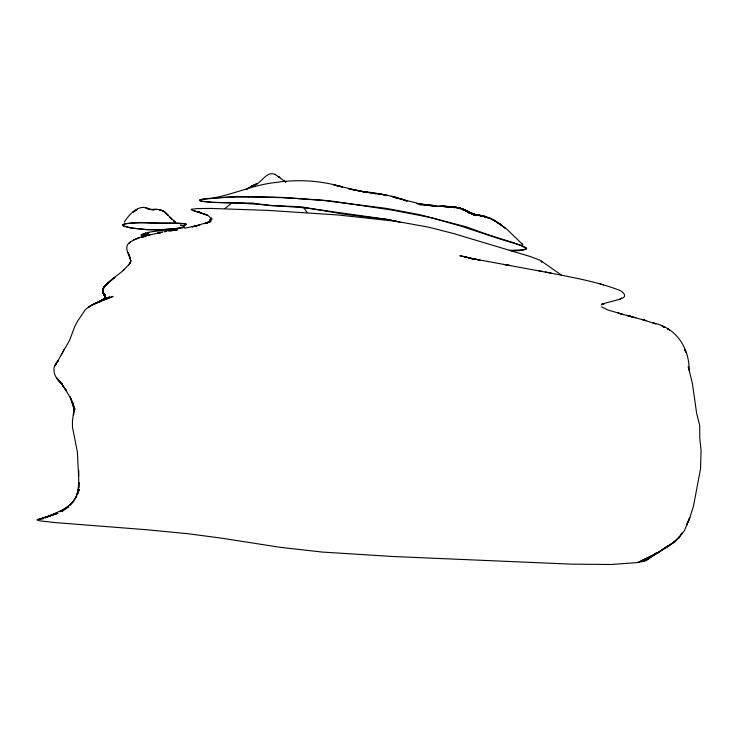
<?xml version="1.0" encoding="UTF-8"?>
<svg xmlns="http://www.w3.org/2000/svg" width="738" height="738" viewBox="0 0 738 738"><rect width="100%" height="100%" fill="white"/><g stroke="black" fill="none" stroke-linecap="round" stroke-linejoin="round"><path stroke-width="1.11" d="M78.56 476.167L78.588 470.327L78.791 487.929L78.846 482.403L77.674 493.962L78.468 488.824L76.549 495.53L79.418 489.368L74.187 499.958L76.614 496.6L70.073 505.133L73.865 501.074L62.333 511.286L68.505 506.231L59.843 511.748L68.874 506.849L45.387 517.91M142.12 237.599L141.207 234.887C151.779 229.795 164.565 231.345 176.013 230.007M143.052 236.861L143.44 233.586L142.674 237.599M541.618 262.285L541.867 261.713L539.653 260.09L530.613 256.63L452.966 233.374L428.077 227.055L395.789 221.262L338.022 214.979L267.866 210.385L210.754 208.43L197.203 208.568L191.179 209.297L191.354 209.896L207.267 215.016L193.476 210.634M144.011 236.806L145.681 232.959L143.799 236.926M101.77 300.652L104.519 298.29L99.196 302.34L106.069 297.691L99.113 301.657L107.121 297.405L93.375 304.628L109.759 296.879L93.717 304.001L94.925 303.429L88.551 307.229L93.717 304.001L113.117 296.408L94.925 303.429L89.04 306.63L85.331 309.628L77.767 320.919L74.732 326.574L69.446 340.642L54.99 365.873L58.385 360.55C49.843 367.921 54.833 378.852 62.564 384.406L56.863 378.077L66.54 390.762L62.103 384.461L69.907 396.961L74.953 409.442L70.691 397.976M61.245 354.83L64.252 349.065M124.288 222.129C129.242 214.121 139.685 202.784 149.796 209.352L147.932 209.075L153.504 209.693L149.759 209.5C155.478 209.343 162.166 208.605 166.336 213.476L164.574 212.027L175.201 221.99M681.921 532.836L678.508 538.288L673.287 542.716L664.698 548.048L675.187 541.249L679.44 536.794L678.508 538.288L684.44 530.696L689.735 517.587L686.534 525.391L689.43 518.943L693.499 505.991L700.537 468.778L701.054 450.392L699.735 437.828L699.735 425.586L696.644 413.335L692.345 383.123L688.286 366.694M145.312 236.63L148.707 232.359L145.22 236.704M102.693 300.098L104.012 298.613L103.689 298.945M162.766 232.175L157.379 233.236L160.912 232.544C150.275 234.97 138.513 236.068 129.501 242.673C123.836 246.649 128.338 254.121 130.46 258.632L128.237 252.682L130.727 261.021L130.737 259.896L129.953 263.54L130.829 261.298L128.624 265.071L129.464 263.973L123.163 270.578M679.44 536.794L673.287 542.716L675.187 541.249L668.047 546.646L656.239 553.546L637.844 562.55L611.368 564.487L571.267 564.136L392.736 556.489L322.229 552.061L280.292 547.338L221.584 538.168L187.969 533.722L146.733 529.746L55.885 522.642L40.036 520.89L36.9 519.921L57.915 513.353L37.703 519.506M128.513 243.586L130.506 241.769M102.859 299.757L104.519 298.29M601.581 304.868L605.114 303.17L619.616 299.342L621.608 298.124L620.086 298.89C629.265 297.017 622.512 290.754 617.42 289.499C594.145 280.855 569.45 276.944 545.207 271.999M124.252 269.536C117.37 275.892 108.495 280.422 103.366 288.475L106.29 284.176L114.934 277.35L105.7 285.062L106.29 284.176L103.505 287.608L102.822 290.089L103.505 287.608L107.72 283.337C104.953 285.671 100.903 289.416 103.541 293.281M230.726 203.882L225.016 208.457M283.835 180.884L285.311 181.742L275.154 174.389L275.708 174.712C265.929 169.5 260.809 185.699 251.529 186.161L257.175 183.587L251.39 186.188L246.188 189.555M246.289 189.528L248.494 187.803M211.206 219.998L207.304 223.033L210.874 220.727L204.564 223.66L210.893 221.511L192.157 226.88L199.924 225.062L184.601 228.208M647.687 559.598L656.506 552.983M211.64 218.199L210.145 219.555L209.998 220.948M652.512 555.446L644.053 561.203L637.844 562.55L659.338 552.033L668.176 545.696L666.313 546.886M654.394 554.173L656.266 552.891M211.751 218.171L210.118 219.61L210.053 220.93M664.477 548.094L656.239 553.546L659.338 552.033L644.053 561.203L646.193 560.428A157.434 14.76 4.2 0 0 648.536 558.712M47.453 517.07L57.555 512.781L39.917 519.128L43.413 518.786M133.532 239.998L139.131 237.774L137.037 238.605M602.586 304.01L601.452 304.342L604.182 303.604M150.303 234.712L145.847 235.782M214.121 197.821C234.905 193.799 254.453 184.657 275.652 182.489C297.986 179.094 320.984 180.561 342.644 187L333.88 184.98L363.825 191.935L349.858 189.094M164.675 231.824L166.659 231.474M170.829 230.791L177.793 229.647L168.707 231.123M438.99 206.243L445.798 206.631L430.946 205.515M442.173 206.354L448.916 206.944L444.165 206.17L448.095 206.4L452.016 207.304L445.3 206.446M442.099 206.391L444.986 206.179L440.992 206.031M162.904 229.619L171.05 229.075A152.969 19.16 5.5 0 0 175.884 228.605L184.168 227.156A7.417 0.904 4.8 0 0 184.113 226.926L183.375 226.031L186.151 224.029L178.144 223.245L141.604 222.784L126.429 223.476A41.725 5 4.8 0 0 124.242 223.992L122.776 224.832L123.292 225.791L130.608 227.885L145.69 229.555L158.569 229.933L182.12 227.922L184.03 227.359L183.476 225.985L186.345 224.555L185.561 223.762L181.161 223.346M420.761 204.749L425.439 204.555L430.014 205.644L424.516 204.564L433.64 206.151L428.16 204.896L424.737 205.063M419.821 204.795L425.439 204.555L420.734 204.131L426.361 205.099L416.924 203.522L422.56 204.454L395.789 197.867L402.155 199.131L407.155 201.151L396.74 197.452L391.297 196.253L397.671 198.162L386.168 194.878L375.033 193.457L380.983 194.029L387.063 195.588L374.886 192.913L363.271 191.64L375.743 193.725L348.779 188.928M444.285 206.557L451.176 206.649L455.069 207.729L450.328 206.465L446.425 206.64L454.23 206.981M515.207 250.191L523.602 249.684L526.701 248.789L522.292 246.234L513.759 242.793L488.399 234.822L466.37 226.907L419.193 214.546L385.78 208.3L323.447 200.487L281.335 197.369L236.723 196.456L202.018 199.242L199.315 200.053L201.677 201.179L211.898 202.443L252.322 203.088L271.104 205.625L300.809 206.732L342.755 213.965L387.551 219.527L397.376 221.584M161.474 229.684L147.831 229.656L135.036 228.476A20.581 2.463 5 0 1 128.191 227.322L123.772 226.105L122.683 224.749C136.788 220.302 152.609 224.167 167.268 223.107M424.691 205.09L432.708 205.385L436.97 206.52L431.822 205.192L427.284 205.321L436.084 205.718L433.003 205.598M248.438 196.954L225.662 197.295A101.171 14.105 4.3 0 0 218.3 197.664L211.603 198.181A117.702 16.291 4.2 0 0 207.507 198.596C176.917 202.599 245.948 202.941 245.56 203.531A53.422 7.408 4.5 0 1 249.767 203.771L256.16 204.186A61.688 8.505 4.5 0 1 258.595 204.361L262.839 204.703A27.776 3.921 4.5 0 1 264.96 204.887L267.959 205.182A4.234 0.609 4.5 0 1 268.577 205.265L273.558 205.634A22.896 3.247 4.4 0 1 275.422 205.718L299.471 207.406A57.269 7.943 4.3 0 1 307.977 208.273L386.122 219.214A39.972 5.489 3.9 0 1 389.978 219.906L397.81 221.732M168.744 223.116L180.293 223.337M475.973 214.657L484.921 216.861L480.752 215.367L477.394 214.979L484.091 216.225L487.421 217.581L483.196 215.939L472.292 214.14L484.091 216.225L483.196 215.939L489.801 218.328L482.292 216.068L488.897 217.673L495.299 221.252L491.047 218.605L487.79 217.507L494.174 220.145L500.299 224.472L493.058 219.795L499.165 223.245L505.096 228.07L497.892 222.793L506.729 229.112L522.439 244.278M475.899 214.675L482.403 216.206L468.695 212.821M469.977 213.005L472.126 213.31L475.53 214.73L471.333 213.181L476.324 215.597L472.126 213.31L468.621 212.387L473.713 214.407L469.414 212.323M471.794 258.512L551.249 273.171M503.593 264.398L510.124 265.569L506.305 264.868M199.343 211.871L197.267 211.483L208.356 215.717L212.027 219.334M538.998 270.818L542.264 271.446M464.35 256.713L459.875 255.735L479.94 260.182L464.35 256.713L474.303 259.555M467.053 211.778L463.436 209.444L458.815 207.913C464.313 209.878 469.672 212.083 474.506 215.431L470.198 212.535L466.674 211.271L471.001 213.061L464.774 210.459M461.96 209.38L465.466 210.229L469.064 212.341L464.672 210.035L469.857 213.411L465.466 210.229L461.85 208.882L466.259 210.8L462.643 208.965L463.436 209.444L455.77 207.249L460.392 208.319L464.22 210.367L459.608 207.904L460.392 208.319L452.671 206.861L457.329 207.526L453.455 206.723L458.104 208.291M623.103 314.36L618.038 313.087L646.091 320.679L641.894 319.416M635.833 317.737L629.837 316.187M621.239 313.899L607.614 309.886L601.618 306.842M398.511 221.926L400.466 222.479M599.929 283.862L603.619 284.905M626.608 315.283L631.811 316.759L628.259 315.735M643.388 319.886L655.796 323.853L652.512 322.635M464.755 210.468L468.27 211.649L471.794 213.9L464.672 210.035M653.794 323.106C676.266 327.875 689.237 347.764 689.163 370.199L688.296 366.878M285.791 181.797L284.315 181.188L285.892 181.862M180.709 225.136L182.48 225.874L180.589 224.989M664.827 327.441L662.032 326.261L663.646 326.952M285.698 181.76L283.927 180.939M669.634 329.987L667.466 328.853L668.683 329.508M541.185 260.975L561.249 274.951M141.189 235.551L141.881 236.215M521.517 243.439L522.836 244.758M105.1 296.141L103.726 294.647L102.969 292.368L105.248 296.427M104.049 295.062L102.628 290.966L103.163 288.835L102.619 291.381L103.375 293.595L102.628 290.966L102.813 291.796L102.84 289.241L103.892 287.193L102.619 291.381L103.91 294.028M105.202 296.362L103.726 294.647L104.962 296.224M104.805 296.39L103.228 291.98L103.634 294.453L105.276 296.805L103.588 294.25L104.934 296.159M307.017 212.544L303.715 207.489M104.427 295.8L104.058 293.3L105.35 297.368M685.178 350.882L684.606 349.867L686.026 352.441M105.34 297.313L104.399 295.606L105.147 297.562L104.565 295.043L105.017 297.368L105.147 294.508L105.017 297.368M70.304 396.933L74.095 409.258L72.398 401.426M72.342 401.398L73.948 409.184L73.523 415.199L73.994 409.12L72.444 421.094L72.462 427.127L77.37 451.85L78.569 475.789M511.203 250.828A17.961 2.223 3.1 0 0 513.537 250.828L519.451 250.56A25.968 3.229 3.1 0 0 523.141 250.099L525.936 249.269L526.425 247.802L520.825 245.191L504.119 240.284A509.202 71.411 0.4 0 1 499.506 238.844L461.056 226.142L435.697 218.946A236.492 30.35 4.5 0 0 426.398 216.704L391.924 210.062L332.414 201.197A74.095 10.609 4.2 0 0 322.146 200.173L294.038 198.254A149.796 20.304 4.1 0 0 248.457 196.963M514.875 250.173A18.561 0.673 -0.7 0 1 509.257 250.32M136.521 209.97L132.508 212.479L137.526 209.324L136.493 209.989M155.386 209.417L153.495 209.592L155.395 209.426M157.268 209.407L155.377 209.5L157.268 209.435M153.513 209.537L151.631 209.546L155.386 209.537L153.513 209.472M160.054 209.758L159.131 209.592L160.976 210.026L160.054 209.758M145.285 207.673L144.823 207.516L145.294 207.682M147.083 208.503L146.17 208.07L147.083 208.503M162.784 210.828L161.89 210.376L163.688 211.354L162.794 210.81M279.794 177.59L278.337 176.474L279.702 177.6M175.146 222.23L173.412 220.699L175.146 222.23M168.089 215.182L166.336 213.614L168.079 215.201M171.603 218.983L169.841 217.313L171.585 219.011"/></g></svg>
